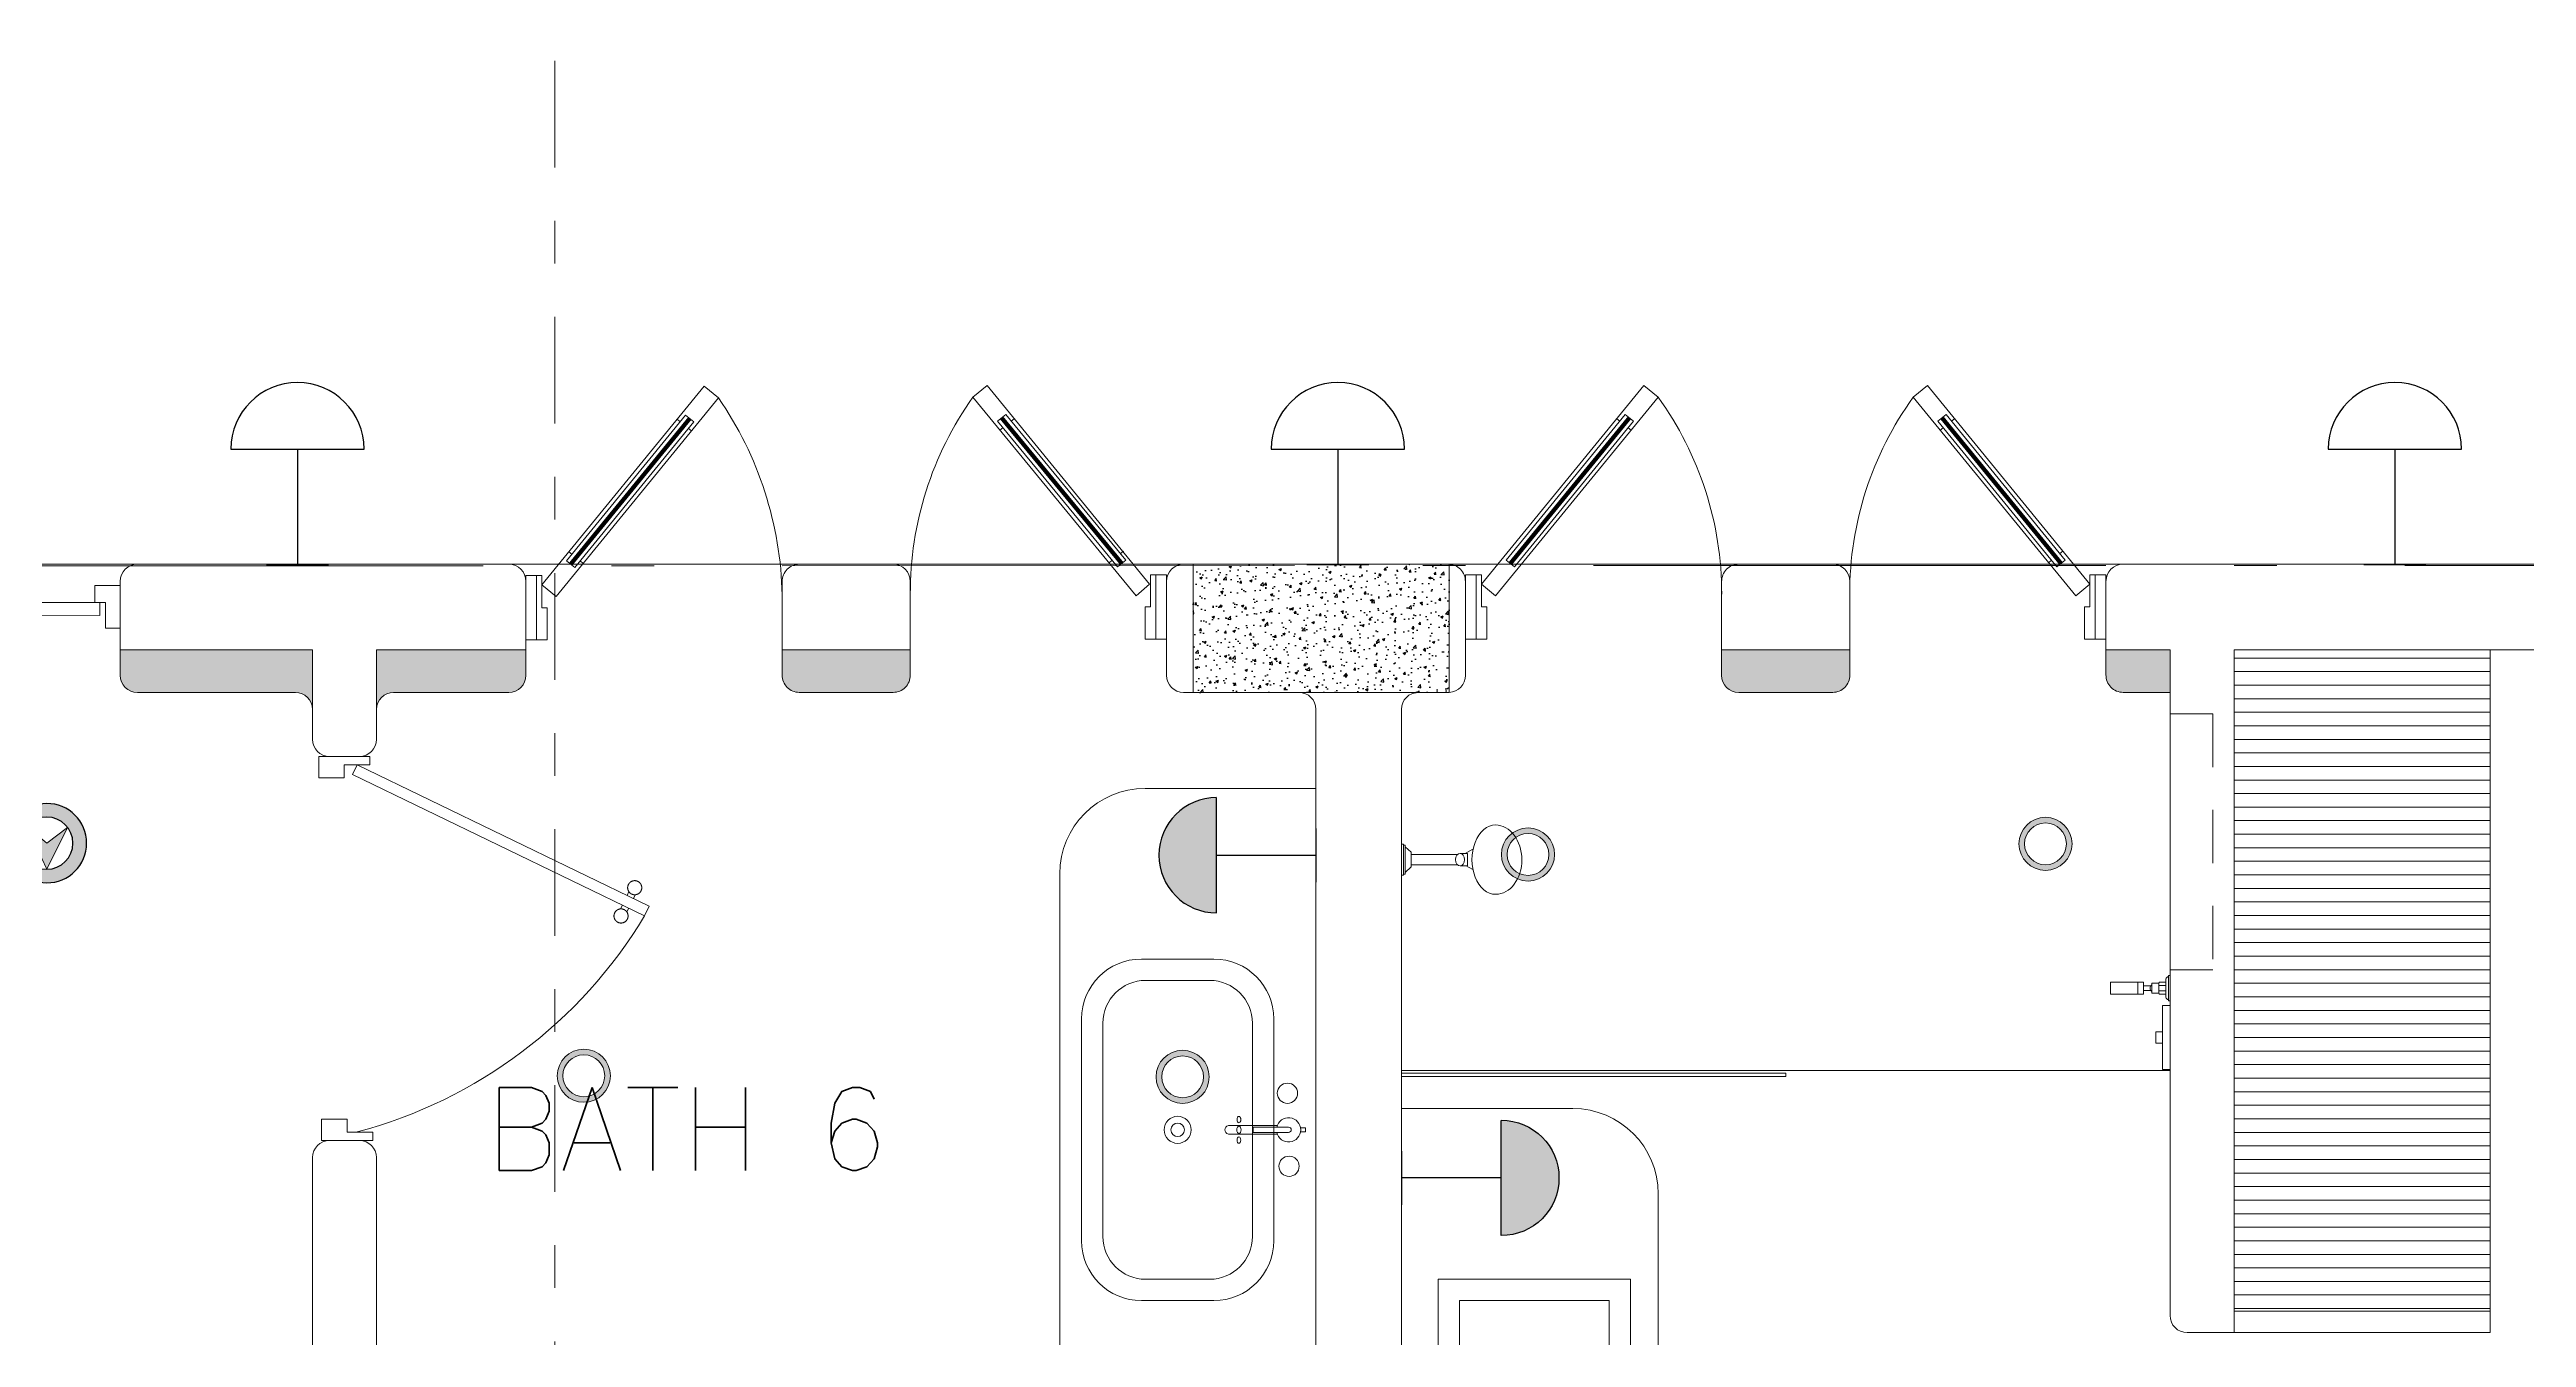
# Model space of a CAD drawing. Header units: metres. Extents: x 14 to 2416, y -346 to 476.
# Drawn here: x 39.54 to 45.34, y -204.15 to -201.13 of the extents above; entities that cross this region are included whole.
import ezdxf

# ---------------------------------------------------------------- set-up
doc = ezdxf.new("R2010")
doc.units = ezdxf.units.M
for name, pattern in [('0', [0]), ('ACAD_ISO10W100', [18, 12, -3, 0, -3]), ('CONTINU', [0]), ('DASHDOT', [1, 0.5, -0.25, 0, -0.25]), ('HIDDEN2', [0.1875, 0.125, -0.0625])]:
    doc.linetypes.add(name, pattern=pattern)
doc.layers.get('0').update_dxf_attribs({"linetype": '0', "lineweight": 20})
for name, color, linetype in [('1', 1, 'Continuous'), ('HATCH', 8, 'Continuous'), ('MAVA Luminarias', 1, 'Continuous')]:
    doc.layers.add(name, color=color, linetype=linetype)
for name, color, linetype, lineweight in [('A-ANNO-TEXT', 20, 'Continuous', 13), ('A-DOOR', 35, 'Continuous', 5), ('A-SECT-IDEN', 251, 'CONTINU', 9), ('A-WALL', 250, 'Continuous', 20), ('baños', 251, 'Continuous', 0), ('closets', 253, 'Continuous', 0), ('Columnas', 7, 'Continuous', 18), ('MAVA', 1, 'Continuous', 15), ('MAVA -LUMINARIAS', 1, 'Continuous', 18), ('piscina', 131, 'Continuous', 0), ('piso', 253, 'Continuous', 0), ('textos', 7, 'Continuous', 0)]:
    doc.layers.add(name, color=color, linetype=linetype, lineweight=lineweight)
doc.layers.add('RELLENO SECCION', color=8, linetype='Continuous', lineweight=0, transparency=0.4)
doc.layers.add('SOLAR', color=7, linetype='ACAD_ISO10W100', lineweight=9, true_color=0xff1414)
doc.styles.get("Standard").update_dxf_attribs({"font": 'arial.ttf', "height": 0.1875})

# ---------------------------------------------------------------- blocks, each defined once
blk = doc.blocks.new('P90')
at = {"layer": 'A-DOOR'}
for p, q in [((-0.0476, -0.8576), (0.6364, -0.5264)), ((-0.0368, -0.88), (0.6473, -0.5489)), ((0.5843, -0.5517), (0.58, -0.5427)), ((0.5992, -0.5445), (0.5949, -0.5355)), ((0.5952, -0.5741), (0.5995, -0.5831)), ((0.6101, -0.5669), (0.6144, -0.5759)), ((0.6473, -0.5489), (0.6364, -0.5264)), ((-0.0368, -0.88), (-0.0476, -0.8576))]:
    blk.add_line(p, q, dxfattribs=at)
for points in [[(-0.06, -0.02), (-0.06, -0.05), (-0.12, -0.05), (-0.12, 0), (0, 0), (0, -0.02)], [(-0.0668, -0.88), (-0.0668, -0.85), (-0.1268, -0.85), (-0.1268, -0.9), (-0.0068, -0.9), (-0.0068, -0.88)]]:
    blk.add_lwpolyline(points, close=True, dxfattribs=at)
blk.add_arc((-0.3259, -1.105), 1.1228, 31.0139, 75.07969, dxfattribs=at)
for points in [[(0.5812, -0.5096), (0.5857, -0.5096), (0.5933, -0.5141), (0.5977, -0.5218), (0.5977, -0.5306), (0.5933, -0.5383), (0.5856, -0.5427), (0.5767, -0.5427), (0.5691, -0.5383), (0.5647, -0.5306), (0.5647, -0.5217), (0.5691, -0.514), (0.5768, -0.5096), (0.5812, -0.5096)], [(0.6133, -0.5758), (0.6177, -0.5758), (0.6254, -0.5803), (0.6298, -0.5879), (0.6298, -0.5968), (0.6253, -0.6045), (0.6176, -0.6089), (0.6088, -0.6089), (0.6011, -0.6044), (0.5967, -0.5967), (0.5967, -0.5879), (0.6011, -0.5802), (0.6088, -0.5758), (0.6133, -0.5758)]]:
    blk.add_open_spline(points, degree=2, dxfattribs=at)
blk = doc.blocks.new('A$C8d867532')
at = {"layer": 'baños', "linetype": 'Continuous'}
blk.add_line((0.0395, 0.4062, 0), (0.1223, 0.4062, 0.0004), dxfattribs=at)
at = {"layer": 'baños'}
for points in [[(0.0743, 0.8), (0.5243, 0.8), (0.5243, 0), (0.0743, 0)], [(0.1243, 0.75), (0.4743, 0.75), (0.4743, 0.05), (0.1243, 0.05)]]:
    blk.add_lwpolyline(points, close=True, dxfattribs=at)
at = {"layer": 'baños', "linetype": 'Continuous'}
blk.add_lwpolyline([(0.0672, 0.3939, -9.082434), (0.0672, 0.4062)], format="xyb", dxfattribs=at)
at = {"layer": 'baños', "linetype": 'Continuous', "elevation": 0}
for points in [[(0.0333, 0.4, -0.385153), (0.0395, 0.4062), (0.0395, 0.4062)], [(0.0661, 0.4101), (0.1804, 0.4101, -0.363105), (0.1887, 0.4, -0.363105), (0.1804, 0.39), (0.0661, 0.39)], [(0.0333, 0.4, 0.385153), (0.0395, 0.3939), (0.0395, 0.3939)]]:
    blk.add_lwpolyline(points, format="xyb", dxfattribs=at)
at = {"layer": 'baños', "linetype": 'Continuous'}
for points, elevation in [([(0.1223, 0.4062), (0.1223, 0.3939)], 0.0004), ([(0.0114, 0.405), (0.0005, 0.405), (0, 0.4043), (0, 0.3957)], 0), ([(0, 0.3957), (0.0005, 0.395), (0.0114, 0.395)], 0)]:
    blk.add_lwpolyline(points, dxfattribs=dict(at, elevation=elevation))
at = {"layer": 'baños', "linetype": 'Continuous', "extrusion": (1.31781e-06, -1, -8.43443e-26), "elevation": -0.3939}
blk.add_lwpolyline([(0.1223, 0.0004), (0.0395, 0)], close=True, dxfattribs=at)
at = {"layer": 'baños', "linetype": 'Continuous'}
for centre, radius in [((0.0422, 0.4857), 0.0237), ((0.2993, 0.4), 0.0317), ((0.2993, 0.4), 0.0159), ((0.0384, 0.3146), 0.0237)]:
    blk.add_circle(centre, radius, dxfattribs=at)
at = {"layer": 'baños', "linetype": 'Continuous', "extrusion": (3.61622e-27, 8.43443e-26, -1)}
for centre, major_axis, ratio in [((0.1558, 0.4), (0, -0.0085), 0.599546), ((0.1557, 0.424), (0.00005, -0.0075), 0.581577), ((0.1558, 0.376), (0.00005, -0.0075), 0.581577)]:
    blk.add_ellipse(centre, major_axis=major_axis, ratio=ratio, dxfattribs=at)
at = {"layer": 'baños', "linetype": 'Continuous', "flags": 8}
for tag, p in [('TRADENAME', (0.1887, 0.4, 0)), ('MODELNUMBER', (0.1887, 0.4, 0)), ('MATERIAL', (0.1888, 0.4, 0)), ('PRODUCT', (0.1888, 0.4, 0))]:
    blk.add_attdef(tag, p, '', height=0.0000254, rotation=270.00008, dxfattribs=at)
at = {"layer": 'baños', "linetype": 'Continuous'}
for tag, p in [('MATERIAL', (0.299, 0.3999)), ('PRODUCT', (0.299, 0.3999)), ('TRADENAME', (0.2991, 0.3999)), ('MODELNUMBER', (0.2991, 0.3999))]:
    blk.add_attdef(tag, p, '', height=0.0000254, rotation=90.00008, dxfattribs=at)
blk = doc.blocks.new('A$Ca7b09788')
at = {"layer": 'A-DOOR'}
for p, q in [((0, 0.1006), (0.06, 0.1006)), ((0.035, 0.0606), (0.035, 0.0006)), ((0.06, 0.0606), (0.035, 0.0606)), ((0.06, 0.0606), (0.06, 0.1006)), ((2.8, 0.1), (2.74, 0.1)), ((2.74, 0.06), (2.74, 0.1)), ((2.74, 0.06), (2.765, 0.06)), ((2.765, 0.06), (2.765, 0)), ((0.035, 0.0006), (0, 0.0006)), ((2.765, 0), (2.8, 0))]:
    blk.add_line(p, q, dxfattribs=at)
for points in [[(0.3471, 0.6649), (0.7, 0.0604), (0.7261, 0.0757), (0.3732, 0.6802)], [(2.4529, 0.6649), (2.1, 0.0604), (2.0739, 0.0757), (2.4268, 0.6802)], [(0.0446, 0.0606), (0.7, 0.0604), (0.7, 0.0301), (0.0446, 0.0303)], [(2.7524, 0.06), (2.1, 0.0602), (2.1, 0.0299), (2.7524, 0.0297)]]:
    blk.add_lwpolyline(points, close=True, dxfattribs=at)
at = {"layer": 'A-DOOR', "linetype": 'HIDDEN2'}
for centre, start, end in [((0.6447, -0.0402), 11.15443, 110.64705), ((2.1553, -0.0402), 69.35295, 168.84557)]:
    blk.add_arc(centre, 0.7699, start, end, dxfattribs=at)
blk = doc.blocks.new('A$C160d384d')
at = {"layer": 'baños'}
for p, q in [((0.2143, 0.8), (0.3843, 0.8)), ((0.2243, 0.75), (0.3743, 0.75)), ((0.0743, 0.14), (0.0743, 0.66)), ((0.1243, 0.15), (0.1243, 0.65)), ((0.4743, 0.65), (0.4743, 0.15)), ((0.5243, 0.66), (0.5243, 0.14)), ((0.3843, 0), (0.2143, 0)), ((0.3743, 0.05), (0.2243, 0.05))]:
    blk.add_line(p, q, dxfattribs=at)
at = {"layer": 'baños', "linetype": 'Continuous'}
for p, q in [((0.0395, 0.4062, 0), (0.0395, 0.4062, 0)), ((0.0395, 0.4062, 0), (0.1223, 0.4062, 0.0004)), ((0.0661, 0.4101, 0), (0.1804, 0.4101, 0)), ((0.1223, 0.4062, 0.0004), (0.1223, 0.3939, 0.0004)), ((0.0005, 0.405, 0), (0, 0.4043, 0)), ((0, 0.4043, 0), (0, 0.3957, 0)), ((0, 0.3957, 0), (0.0005, 0.395, 0)), ((0.0114, 0.405, 0), (0.0005, 0.405, 0)), ((0.0005, 0.395, 0), (0.0114, 0.395, 0)), ((0.0395, 0.3939, 0), (0.0395, 0.3939, 0)), ((0.1804, 0.39, 0), (0.0661, 0.39, 0))]:
    blk.add_line(p, q, dxfattribs=at)
at = {"layer": 'baños', "linetype": 'Continuous', "extrusion": (1.31781e-06, -1, -8.43443e-26)}
for p, q in [((0.1223, 0.3939, 0.0004), (0.0395, 0.3939, 0)), ((0.0395, 0.3939, 0), (0.1223, 0.3939, 0.0004))]:
    blk.add_line(p, q, dxfattribs=at)
at = {"layer": 'baños', "linetype": 'Continuous'}
for centre, radius in [((0.0422, 0.4857), 0.0237), ((0.2993, 0.4), 0.0317), ((0.2993, 0.4), 0.0159), ((0.0384, 0.3146), 0.0237)]:
    blk.add_circle(centre, radius, dxfattribs=at)
at = {"layer": 'baños'}
for centre, radius, start, end in [((0.2143, 0.66), 0.14, 90, 180), ((0.3843, 0.66), 0.14, 0, 90), ((0.2243, 0.65), 0.1, 90, 180), ((0.3743, 0.65), 0.1, 0, 90), ((0.2143, 0.14), 0.14, 180, 270), ((0.2243, 0.15), 0.1, 180, 270), ((0.3743, 0.15), 0.1, 270, 360), ((0.3843, 0.14), 0.14, 270, 0)]:
    blk.add_arc(centre, radius, start, end, dxfattribs=at)
at = {"layer": 'baños', "linetype": 'Continuous'}
for centre, radius, start, end in [((0.0395, 0.4), 0.0285, 12.564, 347.43156), ((0.0398, 0.3997, 0), 0.00653, 92.87142, 177.12872), ((0.1786, 0.4001, 0), 0.0101, 359.56446, 79.38936), ((0.0398, 0.4004, 0), 0.00653, 182.87143, 267.12873), ((0.1786, 0.4, 0), 0.0101, 280.61079, 0.43569)]:
    blk.add_arc(centre, radius, start, end, dxfattribs=at)
at = {"layer": 'baños', "linetype": 'Continuous', "extrusion": (3.61622e-27, 8.43443e-26, -1)}
for centre, major_axis, ratio in [((0.1558, 0.4), (0, -0.0085), 0.599546), ((0.1557, 0.424), (0.00005, -0.0075), 0.581577), ((0.1558, 0.376), (0.00005, -0.0075), 0.581577)]:
    blk.add_ellipse(centre, major_axis=major_axis, ratio=ratio, dxfattribs=at)
at = {"layer": 'baños', "linetype": 'Continuous', "flags": 8}
for tag, p in [('TRADENAME', (0.1887, 0.4, 0)), ('MODELNUMBER', (0.1887, 0.4, 0)), ('MATERIAL', (0.1888, 0.4, 0)), ('PRODUCT', (0.1888, 0.4, 0))]:
    blk.add_attdef(tag, p, '', height=0.0000254, rotation=270.00008, dxfattribs=at)
at = {"layer": 'baños', "linetype": 'Continuous'}
for tag, p in [('MATERIAL', (0.299, 0.3999)), ('PRODUCT', (0.299, 0.3999)), ('TRADENAME', (0.2991, 0.3999)), ('MODELNUMBER', (0.2991, 0.3999))]:
    blk.add_attdef(tag, p, '', height=0.0000254, rotation=90.00008, dxfattribs=at)
blk = doc.blocks.new('A$C0ed3e1a4')
at = {"layer": 'baños'}
for p, q in [((0.1396, 0.059), (0.1368, 0.059)), ((0.1396, 0.059), (0.1396, 0)), ((0.0645, 0.0432), (0.0645, 0.0157)), ((0.0941, 0.0346), (0.0772, 0.0346)), ((0.0941, 0.0243), (0.0772, 0.0243)), ((0.0968, 0.0175), (0.0968, 0.0413)), ((0.0968, 0.0413), (0.1137, 0.0413)), ((0.0968, 0.0175), (0.1137, 0.0175)), ((0.1137, 0.0413), (0.1137, 0.0294)), ((0.1137, 0.0354), (0.1294, 0.0354)), ((0.1137, 0.0175), (0.1137, 0.0294)), ((0.1137, 0.0235), (0.1294, 0.0235)), ((0.1294, 0.0435), (0.1148, 0.0435)), ((0.1294, 0.0154), (0.1148, 0.0154)), ((0.1294, 0.051), (0.1294, 0.0295)), ((0.1294, 0.008), (0.1294, 0.0295)), ((0.1356, 0.0022), (0.1356, 0.0568)), ((0.1396, 0), (0.1368, 0))]:
    blk.add_line(p, q, dxfattribs=at)
blk.add_lwpolyline([(0.0772, 0.0432), (0, 0.0432), (0, 0.0157), (0.0772, 0.0157)], close=True, dxfattribs=at)
for centre, radius, start, end in [((0.138, 0.0569), 0.00241, 117.91788, 181.97177), ((0.1027, 0.0294), 0.01, 125.7762, 234.2238), ((0.1193, 0.0397), 0.00586, 140.07929, 164.09241), ((0.1193, 0.0191), 0.00586, 195.90759, 219.92071), ((0.1416, 0.0445), 0.0138, 115.78965, 151.65642), ((0.1416, 0.0145), 0.0138, 208.34358, 244.21035), ((0.138, 0.0021), 0.00241, 178.02823, 242.08212)]:
    blk.add_arc(centre, radius, start, end, dxfattribs=at)
blk = doc.blocks.new('A$C013342c3')
at = {"layer": 'baños', "linetype": 'Continuous'}
for p, q in [((0.2821, 0.1176), (0.2775, 0.1176)), ((0.2775, 0.1176), (0.2775, 0.1152)), ((0.2821, 0.1163), (0.2821, 0.1176)), ((0.2821, 0.0462), (0.2821, 0.1163)), ((0.1327, 0.0959, -0.0887), (0.1145, 0.106, -0.1376)), ((0.1305, 0.0667, -0.0849), (0.1145, 0.0578, -0.1376)), ((0.1447, 0.0959, -0.0497), (0.127, 0.0959, -0.0497)), ((0.127, 0.0959, -0.0497), (0.127, 0.0667, -0.0497)), ((0.127, 0.0667, -0.0497), (0.1446, 0.0667, -0.0497)), ((0.2591, 0.0932, -0.0114), (0.1506, 0.0931, -0.0549)), ((0.2591, 0.0693, -0.0114), (0.1506, 0.0694, -0.0549)), ((0.2592, 0.0984, -1.0732), (0.2591, 0.0932, -0.0114)), ((0.2591, 0.0932, -0.0114), (0.2591, 0.0693, -0.0113)), ((0.2592, 0.0642, -1.0732), (0.2591, 0.0693, -0.0114)), ((0.2731, 0.1112), (0.2592, 0.0984, -1.0732)), ((0.2731, 0.0513), (0.2592, 0.0642, -1.0732)), ((0.2775, 0.1152), (0.2731, 0.1152)), ((0.2731, 0.1152), (0.2731, 0.1112)), ((0.2731, 0.0513), (0.2731, 0.1112)), ((0.2775, 0.1152), (0.2775, 0.0473)), ((0.2731, 0.0473), (0.2731, 0.0513)), ((0.2775, 0.0473), (0.2731, 0.0473)), ((0.2775, 0.0449), (0.2775, 0.0473)), ((0.2821, 0.0449), (0.2775, 0.0449)), ((0.2821, 0.0462), (0.2821, 0.0449))]:
    blk.add_line(p, q, dxfattribs=at)
for ratio, start_param, end_param in [(0.757088, 3.141593, 6.283185), (0.681889, 0, 3.141593)]:
    blk.add_ellipse((0.0615, 0.0812, -0.1376), major_axis=(-0.0002, -0.0812), ratio=ratio, start_param=start_param, end_param=end_param, dxfattribs=at)
blk.add_ellipse((0.1447, 0.0813, -0.0497), major_axis=(0, -0.0146), ratio=0.718224, dxfattribs=at)
blk = doc.blocks.new('PL BASE 1N NASAS 09')
at = {"layer": 'closets', "transparency": 33554687}
h = blk.add_hatch(dxfattribs=at)
h.set_pattern_fill('LINE', color=256, scale=0.01, angle=180)
h.set_pattern_definition([(180, (-441.877485, -2857.39924), (-4e-18, -0.03175), [])])
h.paths.add_polyline_path([(-105.7315, -35.4497), (-105.7315, -36.9997), (-105.1315, -36.9997), (-105.1315, -35.4497)])
at = {"layer": 'HATCH'}
h = blk.add_hatch(dxfattribs=at)
h.set_pattern_fill('AR-CONC', color=256, scale=0.00032)
h.paths.add_polyline_path([(-108.1688, -35.2497), (-108.1688, -35.5497), (-107.5688, -35.5497), (-107.5688, -35.2497)])
at = {"layer": 'RELLENO SECCION', "true_color": 0xc7c8ca}
h = blk.add_hatch(color=9, dxfattribs=at)
h.dxf.hatch_style = 1
h.paths.add_polyline_path([(-110.2311, -35.4497), (-110.6811, -35.4497), (-110.6811, -35.5097, 0.414214), (-110.6411, -35.5497), (-110.2711, -35.5497, -0.414214), (-110.2311, -35.5897)])
h = blk.add_hatch(color=9, dxfattribs=at)
h.dxf.hatch_style = 1
h.paths.add_polyline_path([(-109.1311, -35.4497), (-109.1311, -35.5097, 0.414213), (-109.0911, -35.5497), (-108.871, -35.5497), (-108.871, -35.5497, 0.413894), (-108.831, -35.5097), (-108.831, -35.4497)])
h.paths.add_polyline_path([(-110.0811, -35.4497), (-110.0811, -35.5897, -0.414214), (-110.0411, -35.5497), (-109.771, -35.5497, 0.41363), (-109.7311, -35.5097), (-109.7311, -35.4497)])
h = blk.add_hatch(color=9, dxfattribs=at)
h.dxf.hatch_style = 1
h.paths.add_polyline_path([(-106.9311, -35.4497), (-106.9311, -35.5097, 0.414213), (-106.8911, -35.5497), (-106.671, -35.5497, 0.414214), (-106.631, -35.5097), (-106.631, -35.4497)])
h = blk.add_hatch(color=9, dxfattribs=at)
h.dxf.hatch_style = 1
edge = h.paths.add_edge_path()
edge.add_line((-105.881, -35.4497), (-106.031, -35.4497))
edge.add_line((-106.031, -35.4497), (-106.031, -35.5088))
edge.add_arc((-105.991, -35.5097), 0.04, 178.64169, 270)
edge.add_line((-105.991, -35.5497), (-105.881, -35.5497))
edge.add_line((-105.881, -35.5497), (-105.881, -35.4497))
at = {"layer": 'A-DOOR', "extrusion": (0, 0, -1)}
for p, q in [((-109.3699, -34.9157), (-109.3769, -34.91)), ((-108.5949, -34.9142), (-108.5879, -34.9085)), ((-107.1694, -34.9142), (-107.1764, -34.9085)), ((-106.3926, -34.9142), (-106.3857, -34.9085)), ((-109.3506, -34.9315), (-109.3436, -34.9372)), ((-108.6142, -34.93), (-108.6212, -34.9357)), ((-107.1501, -34.93), (-107.1431, -34.9357)), ((-106.412, -34.93), (-106.419, -34.9357)), ((-109.6238, -35.2259), (-109.6308, -35.2203)), ((-109.6045, -35.2418), (-109.5975, -35.2475)), ((-108.3581, -35.2402), (-108.3651, -35.2459)), ((-108.3388, -35.2244), (-108.3318, -35.2187)), ((-106.1586, -35.2402), (-106.1655, -35.2459)), ((-106.1392, -35.2244), (-106.1322, -35.2187))]:
    blk.add_line(p, q, dxfattribs=at)
for points in [[(109.6936, -35.2977), (109.3136, -34.8326), (109.2803, -34.8598), (109.6603, -35.3249)], [(108.2712, -35.2961), (108.6512, -34.831), (108.6844, -34.8582), (108.3018, -35.3233)], [(107.4931, -35.2961), (107.1131, -34.831), (107.0799, -34.8582), (107.4603, -35.3233)], [(106.069, -35.2961), (106.4489, -34.831), (106.4822, -34.8582), (106.1018, -35.3233)], [(109.3379, -34.916), (109.6167, -35.2573), (109.636, -35.2414), (109.3573, -34.9002)], [(108.6269, -34.9145), (108.3455, -35.2557), (108.3261, -35.2399), (108.6075, -34.8987)], [(107.1374, -34.9145), (107.4162, -35.2557), (107.4355, -35.2399), (107.1568, -34.8987)], [(106.4247, -34.9145), (106.1459, -35.2557), (106.1266, -35.2399), (106.4053, -34.8987)]]:
    blk.add_lwpolyline(points, close=True, dxfattribs=at)
at = {"layer": 'A-DOOR'}
for points in [[(-109.7061, -35.2763), (-109.7311, -35.2763), (-109.7311, -35.4263), (-109.7061, -35.4263)], [(-109.6811, -35.4263), (-109.6811, -35.3513), (-109.6936, -35.3513), (-109.6936, -35.2763), (-109.7061, -35.2763), (-109.7061, -35.4263)], [(-108.2811, -35.4247), (-108.2811, -35.3497), (-108.2685, -35.3497), (-108.2685, -35.2747), (-108.256, -35.2747), (-108.256, -35.4247)], [(-108.256, -35.2747), (-108.2311, -35.2747), (-108.2311, -35.4247), (-108.256, -35.4247)], [(-107.5061, -35.2747), (-107.531, -35.2747), (-107.531, -35.4247), (-107.5061, -35.4247)], [(-107.481, -35.4247), (-107.481, -35.3497), (-107.4936, -35.3497), (-107.4936, -35.2747), (-107.5061, -35.2747), (-107.5061, -35.4247)], [(-106.081, -35.4247), (-106.081, -35.3497), (-106.0685, -35.3497), (-106.0685, -35.2747), (-106.056, -35.2747), (-106.056, -35.4247)], [(-106.056, -35.2747), (-106.031, -35.2747), (-106.031, -35.4247), (-106.056, -35.4247)]]:
    blk.add_lwpolyline(points, close=True, dxfattribs=at)
at = {"layer": 'A-DOOR', "extrusion": (0, 0, -1)}
for centre, radius, start, end in [((109.9717, -35.3382), 0.8407, 145.31587, 178.89738), ((108.039, -35.3174), 0.7921, 359.83068, 35.42685), ((107.7158, -35.318), 0.7848, 144.13417, 180.12369), ((105.8463, -35.318), 0.7848, 359.87638, 35.86589)]:
    blk.add_arc(centre, radius, start, end, dxfattribs=at)
at = {"layer": 'A-WALL'}
for p, q in [((-110.6411, -35.2497), (-109.7711, -35.2497)), ((-109.0911, -35.2497), (-108.871, -35.2497)), ((-108.1911, -35.2497), (-107.5711, -35.2497)), ((-106.8911, -35.2497), (-106.671, -35.2497)), ((-105.991, -35.2497), (-104.821, -35.2497)), ((-110.6811, -35.4097), (-110.6811, -35.2897)), ((-109.7311, -35.5097), (-109.7311, -35.2897)), ((-109.1311, -35.2897), (-109.1311, -35.5097)), ((-108.831, -35.2897), (-108.831, -35.5097)), ((-108.2311, -35.5097), (-108.2311, -35.2897)), ((-107.5311, -35.4097), (-107.5311, -35.2897)), ((-107.5311, -35.2897), (-107.5311, -35.5098)), ((-106.9311, -35.2897), (-106.9311, -35.4097)), ((-106.631, -35.2897), (-106.631, -35.4097)), ((-106.031, -35.5088), (-106.031, -35.2897)), ((-110.6811, -35.4097), (-110.6811, -35.5097)), ((-106.9311, -35.4097), (-106.9311, -35.5097)), ((-106.631, -35.4097), (-106.631, -35.5097)), ((-110.2311, -35.4497), (-110.6811, -35.4497)), ((-110.2311, -35.4497), (-110.2311, -35.6597)), ((-110.0811, -35.4497), (-109.7311, -35.4497)), ((-110.0811, -35.4497), (-110.0811, -35.6597)), ((-109.1311, -35.4497), (-108.831, -35.4497)), ((-106.9311, -35.4497), (-106.631, -35.4497)), ((-106.031, -35.4497), (-105.881, -35.4497)), ((-105.881, -35.4497), (-105.881, -37.0097)), ((-105.731, -35.4497), (-104.821, -35.4497)), ((-105.731, -37.0497), (-105.731, -35.4497)), ((-110.2711, -35.5497), (-110.6411, -35.5497)), ((-110.0411, -35.5497), (-109.771, -35.5497)), ((-109.0911, -35.5497), (-108.871, -35.5497)), ((-109.0009, -35.5497), (-108.871, -35.5497)), ((-108.1911, -35.5497), (-108.1688, -35.5497)), ((-106.8911, -35.5497), (-106.671, -35.5497)), ((-105.991, -35.5497), (-105.881, -35.5497)), ((-107.8811, -35.5897), (-107.8811, -37.5897)), ((-107.6811, -35.5897), (-107.6811, -38.9597)), ((-110.1211, -35.6997), (-110.1911, -35.6997)), ((-110.1211, -36.5997), (-110.1911, -36.5997)), ((-110.2311, -39.8597), (-110.2311, -36.6397)), ((-110.0811, -36.6397), (-110.0811, -37.6597)), ((-105.841, -37.0497), (-105.731, -37.0497))]:
    blk.add_line(p, q, dxfattribs=at)
at = {"layer": 'A-WALL', "linetype": 'HIDDEN2'}
for p, q in [((-105.781, -35.5997), (-105.881, -35.5997)), ((-105.781, -35.5997), (-105.781, -36.1997)), ((-105.781, -36.1997), (-105.881, -36.1997))]:
    blk.add_line(p, q, dxfattribs=at)
at = {"layer": 'A-WALL'}
for centre, start, end in [((-110.6411, -35.2897), 90, 180), ((-109.7711, -35.2897), 0, 90), ((-109.0911, -35.2897), 89.99997, 180), ((-108.871, -35.2897), 0, 89.99997), ((-108.1911, -35.2897), 90.00001, 180), ((-107.5711, -35.2897), 359.99999, 90.00001), ((-106.8911, -35.2897), 89.99997, 180), ((-106.671, -35.2897), 0, 89.99997), ((-105.991, -35.2897), 90, 180), ((-110.6411, -35.5097), 180, 270), ((-110.2711, -35.5897), 0, 90), ((-110.0411, -35.5897), 90, 180), ((-109.7711, -35.5097), 270, 0), ((-109.0911, -35.5097), 179.9713, 269.99997), ((-108.871, -35.5097), 269.99997, 0), ((-108.1911, -35.5097), 180, 270), ((-107.9211, -35.5897), 0, 90), ((-107.6411, -35.5897), 90, 180), ((-107.5711, -35.5098), 273.29816, 359.99999), ((-106.8911, -35.5097), 180, 269.99997), ((-106.671, -35.5097), 269.99997, 0), ((-105.991, -35.5097), 178.64169, 269.9887), ((-110.1911, -35.6597), 180, 270), ((-110.1211, -35.6597), 270, 0), ((-110.1911, -36.6397), 90, 180), ((-110.1211, -36.6397), 0, 90), ((-105.841, -37.0097), 180, 270)]:
    blk.add_arc(centre, 0.04, start, end, dxfattribs=at)
at = {"layer": 'baños'}
for p, q in [((-108.2811, -35.7747, 0), (-107.8811, -35.7747, 0)), ((-108.4811, -35.9747, 0), (-108.4811, -37.1747, 0)), ((-105.8815, -36.4352), (-107.6811, -36.4352)), ((-107.2795, -36.5247), (-107.6795, -36.5247)), ((-107.0795, -37.9497), (-107.0795, -36.7247))]:
    blk.add_line(p, q, dxfattribs=at)
for points in [[(-105.881, -36.2833), (-105.8984, -36.2833), (-105.8984, -36.4333), (-105.881, -36.4333)], [(-105.8984, -36.3449), (-105.9142, -36.3449), (-105.9142, -36.3717), (-105.8984, -36.3717)], [(-107.6811, -36.4497), (-106.7811, -36.4497), (-106.7811, -36.442), (-107.6811, -36.442)]]:
    blk.add_lwpolyline(points, close=True, dxfattribs=at)
for centre, start, end in [((-108.2811, -35.9747, 0), 90, 180), ((-107.2795, -36.7247), 0, 90)]:
    blk.add_arc(centre, 0.2, start, end, dxfattribs=at)
at = {"layer": 'closets', "transparency": 33554687}
for p, q in [((-105.131, -37.0497), (-105.131, -35.4497)), ((-105.131, -36.6247), (-105.131, -37.0497)), ((-105.7315, -36.9997), (-105.131, -36.9997)), ((-105.7315, -37.0497), (-105.131, -37.0497))]:
    blk.add_line(p, q, dxfattribs=at)
at = {"layer": 'Columnas'}
blk.add_lwpolyline([(-108.1688, -35.2497), (-108.1688, -35.5497), (-107.5688, -35.5497), (-107.5688, -35.2497)], close=True, dxfattribs=at)
at = {"layer": 'piscina', "extrusion": (0, 0, -1), "const_width": 0.01}
for points in [[(109.3476, -34.9081), (109.6263, -35.2493)], [(108.6172, -34.9066), (108.3358, -35.2478)], [(107.1471, -34.9066), (107.4259, -35.2478)], [(106.415, -34.9066), (106.1362, -35.2478)]]:
    blk.add_lwpolyline(points, dxfattribs=at)
at = {"layer": 'piso'}
for p, q in [((-110.6411, -35.2497), (-113.5211, -35.2497)), ((-109.0911, -35.2497), (-109.7711, -35.2497)), ((-108.1911, -35.2497), (-108.871, -35.2497)), ((-106.8911, -35.2497), (-107.5711, -35.2497)), ((-105.991, -35.2497), (-106.671, -35.2497))]:
    blk.add_line(p, q, dxfattribs=at)
at = {"color": 1}
blk.add_blockref('A$Ca7b09788', (-113.4811, -35.3991), dxfattribs=at)
ref = blk.add_blockref('A$C160d384d', (-107.9057, -36.9746), dxfattribs=dict(at, xscale=-1))
ref.add_attrib('MATERIAL', 'VITREOUS CHINA', (-108.2047, -36.5744), dxfattribs={"layer": 'baños', "linetype": 'Continuous', "height": 0.0000254, "rotation": 269.99992})
ref.add_attrib('PRODUCT', 'BATHROOM SINK', (-108.2047, -36.5744), dxfattribs={"layer": 'baños', "linetype": 'Continuous', "height": 0.0000254, "rotation": 269.99992})
ref.add_attrib('TRADENAME', 'VOX', (-108.2047, -36.5746), dxfattribs={"layer": 'baños', "linetype": 'Continuous', "height": 0.0000254, "rotation": 269.99992})
ref.add_attrib('MODELNUMBER', 'K-5373', (-108.2048, -36.5746), dxfattribs={"layer": 'baños', "linetype": 'Continuous', "height": 0.0000254, "rotation": 269.99992})
ref.add_attrib('MATERIAL', 'BRASS', (-108.0945, -36.5747, 0), dxfattribs={"layer": 'baños', "linetype": 'Continuous', "height": 0.0000254, "rotation": 89.99992})
ref.add_attrib('PRODUCT', 'FAUCETS', (-108.0944, -36.5747, 0), dxfattribs={"layer": 'baños', "linetype": 'Continuous', "height": 0.0000254, "rotation": 89.99992})
ref.add_attrib('TRADENAME', 'PURIST', (-108.0944, -36.5747, 0), dxfattribs={"layer": 'baños', "linetype": 'Continuous', "height": 0.0000254, "rotation": 89.99992})
ref.add_attrib('MODELNUMBER', 'K-14404-4A', (-108.0943, -36.5747, 0), dxfattribs={"layer": 'baños', "linetype": 'Continuous', "height": 0.0000254, "rotation": 89.99992})
at = {"layer": '1'}
ref = blk.add_blockref('A$C8d867532', (-107.6689, -36.9247), dxfattribs=dict(at, xscale=-1, rotation=180))
ref.add_attrib('MATERIAL', 'VITREOUS CHINA', (-107.37, -37.3246), dxfattribs={"layer": 'baños', "linetype": 'Continuous', "height": 0.0000254, "rotation": 269.99992})
ref.add_attrib('PRODUCT', 'BATHROOM SINK', (-107.3699, -37.3246), dxfattribs={"layer": 'baños', "linetype": 'Continuous', "height": 0.0000254, "rotation": 269.99992})
ref.add_attrib('TRADENAME', 'VOX', (-107.3699, -37.3246), dxfattribs={"layer": 'baños', "linetype": 'Continuous', "height": 0.0000254, "rotation": 269.99992})
ref.add_attrib('MODELNUMBER', 'K-5373', (-107.3698, -37.3246), dxfattribs={"layer": 'baños', "linetype": 'Continuous', "height": 0.0000254, "rotation": 269.99992})
ref.add_attrib('MATERIAL', 'BRASS', (-107.4801, -37.3248, 0), dxfattribs={"layer": 'baños', "linetype": 'Continuous', "height": 0.0000254, "rotation": 89.99992})
ref.add_attrib('PRODUCT', 'FAUCETS', (-107.4802, -37.3248, 0), dxfattribs={"layer": 'baños', "linetype": 'Continuous', "height": 0.0000254, "rotation": 89.99992})
ref.add_attrib('TRADENAME', 'PURIST', (-107.4802, -37.3248, 0), dxfattribs={"layer": 'baños', "linetype": 'Continuous', "height": 0.0000254, "rotation": 89.99992})
ref.add_attrib('MODELNUMBER', 'K-14404-4A', (-107.4802, -37.3248, 0), dxfattribs={"layer": 'baños', "linetype": 'Continuous', "height": 0.0000254, "rotation": 89.99992})
at = {"layer": 'A-DOOR', "xscale": -1, "rotation": 180}
blk.add_blockref('P90', (-110.0897, -36.5997), dxfattribs=at)
at = {"layer": 'baños', "linetype": 'CONTINU', "xscale": -1}
blk.add_blockref('A$C013342c3', (-107.3989, -36.0228), dxfattribs=at)
at = {"layer": 'baños'}
blk.add_blockref('A$C0ed3e1a4', (-106.0206, -36.2721), dxfattribs=at)
at = {"layer": 'baños', "linetype": 'Continuous'}
for tag, p in [('MODELNUMBER', (-121.6562, -54.8273)), ('TRADENAME', (-121.6562, -54.8273)), ('PRODUCT', (-121.6562, -54.8274)), ('MATERIAL', (-121.6562, -54.8274))]:
    blk.add_attdef(tag, p, '', height=0.0000254, rotation=359.99992, dxfattribs=at)
at = {"layer": 'textos', "insert": (-109.9607, -36.6702), "char_height": 0.195, "width": 3.404877, "attachment_point": 7}
blk.add_mtext('{\\Fromans|c0; BATH 6}', dxfattribs=at)
blk = doc.blocks.new('PL MUEBLES 1N NASAS 09')
at = {"layer": 'baños'}
blk.add_blockref('PL BASE 1N NASAS 09', (162.2615, 88.2033), dxfattribs=at)
blk = doc.blocks.new('A$Cbef68299')
blk.add_blockref('PL MUEBLES 1N NASAS 09', (-30.7659, -32.0535))
blk = doc.blocks.new('A$Cc5be7df0')
at = {"layer": 'A-SECT-IDEN', "linetype": 'DASHDOT', "ltscale": 0.5}
blk.add_line((25.9817, 40.6167), (25.9817, 16.2574), dxfattribs=at)
at = {"layer": 'SOLAR', "ltscale": 0.1}
blk.add_lwpolyline([(50.6493, 18.241), (12.7705, 18.2411), (13.2139, 38.2316), (50.9852, 38.2377)], close=True, dxfattribs=at)
at = {"layer": 'A-ANNO-TEXT'}
blk.add_blockref('A$Cbef68299', (4.1493, 17.337), dxfattribs=at)
blk = doc.blocks.new('downlight')
at = {"layer": 'MAVA -LUMINARIAS'}
h = blk.add_hatch(color=3, dxfattribs=at)
h.dxf.hatch_style = 1
h.paths.add_polyline_path([(-5.416, -22.4571, 1), (-5.2917, -22.4571, 1)])
h.paths.add_polyline_path([(-5.3048, -22.4571, -1), (-5.4029, -22.4571, -1)], flags=16)
at = {"layer": 'MAVA -LUMINARIAS', "color": 3}
for radius in [0.0622, 0.049]:
    blk.add_circle((-5.3539, -22.4571), radius, dxfattribs=at)
blk = doc.blocks.new('dl ip')
at = {"layer": 'MAVA', "transparency": 33554687}
h = blk.add_hatch(color=40, dxfattribs=at)
h.dxf.hatch_style = 1
h.paths.add_polyline_path([(94.7574, -111.2088), (94.7109, -111.2482), (94.6624, -111.2113), (94.7109, -111.3092)])
at = {"layer": 'MAVA Luminarias', "linetype": 'Continuous'}
h = blk.add_hatch(color=40, dxfattribs=at)
h.paths.add_polyline_path([(94.618, -111.2482, 1), (94.8039, -111.2482, 1)])
h.paths.add_polyline_path([(94.7719, -111.2482, -1), (94.6499, -111.2482, -1)], flags=16)
at = {"layer": 'MAVA', "color": 40}
for p, q in [((94.7109, -111.2482), (94.6624, -111.2113)), ((94.6624, -111.2113), (94.7109, -111.3092)), ((94.7109, -111.3092), (94.7574, -111.2088)), ((94.7574, -111.2088), (94.7109, -111.2482))]:
    blk.add_line(p, q, dxfattribs=at)
at = {"layer": 'MAVA Luminarias', "color": 40, "linetype": 'Continuous'}
for radius in [0.093, 0.061]:
    blk.add_circle((94.7109, -111.2482), radius, dxfattribs=at)
blk = doc.blocks.new('SCONCE 2')
at = {"layer": 'MAVA Luminarias', "linetype": 'Continuous'}
blk.add_hatch(color=1, dxfattribs=at).paths.add_polyline_path([(0.342, -0.24, 1), (-0.169, -0.24)])
at = {"layer": 'MAVA Luminarias', "color": 1, "linetype": 'Continuous'}
for p, q in [((-0.169, -0.24), (0.342, -0.24)), ((0.087, -0.24), (0.087, -0.682)), ((-0.032, -0.682), (0.206, -0.682))]:
    blk.add_line(p, q, dxfattribs=at)
blk.add_arc((0.087, -0.24), 0.256, 0, 180, dxfattribs=at)
blk = doc.blocks.new('SCONCE 1')
at = {"layer": 'MAVA Luminarias', "color": 5, "linetype": 'Continuous'}
for p, q in [((-1.3737, 0.6794), (-1.3737, 1.191)), ((-0.9314, 0.8161), (-0.9314, 1.0543)), ((-1.3737, 0.9352), (-0.9314, 0.9352))]:
    blk.add_line(p, q, dxfattribs=at)
blk.add_arc((-1.3737, 0.9352), 0.2558, 90, 270, dxfattribs=at)

msp = doc.modelspace()

# ---------------------------------------------------------------- block references
at = {"layer": 'A-ANNO-TEXT'}
msp.add_blockref('A$Cc5be7df0', (14.7377, -240.577), dxfattribs=at)
at = {"layer": 'MAVA Luminarias', "color": 251, "xscale": 0.6101999921123585, "yscale": 0.6101999921123585, "zscale": 0.6101999921123585, "rotation": 270}
for p in [(39.5458, -202.9083), (41.9822, -202.9083), (44.4576, -202.9083)]:
    msp.add_blockref('SCONCE 1', p, dxfattribs=at)
at = {"layer": 'MAVA Luminarias', "xscale": -1}
msp.add_blockref('dl ip', (134.2404, -91.745), dxfattribs=at)
at = {"layer": 'MAVA Luminarias', "linetype": 'Continuous', "yscale": 0.5277282914889166, "zscale": 0.5277282914889166}
for p, xscale, rotation in [((42.1421, -203.0673), 0.5277282914889166, 90), ((43.0622, -203.8233), -0.5277282914889166, 270)]:
    msp.add_blockref('SCONCE 2', p, dxfattribs=dict(at, xscale=xscale, rotation=rotation))
at = {"layer": 'MAVA Luminarias'}
for p in [(48.352, -180.5626), (49.5638, -180.5377), (46.1409, -181.081), (47.5432, -181.0835)]:
    msp.add_blockref('downlight', p, dxfattribs=at)

doc.saveas('drawing.dxf')
